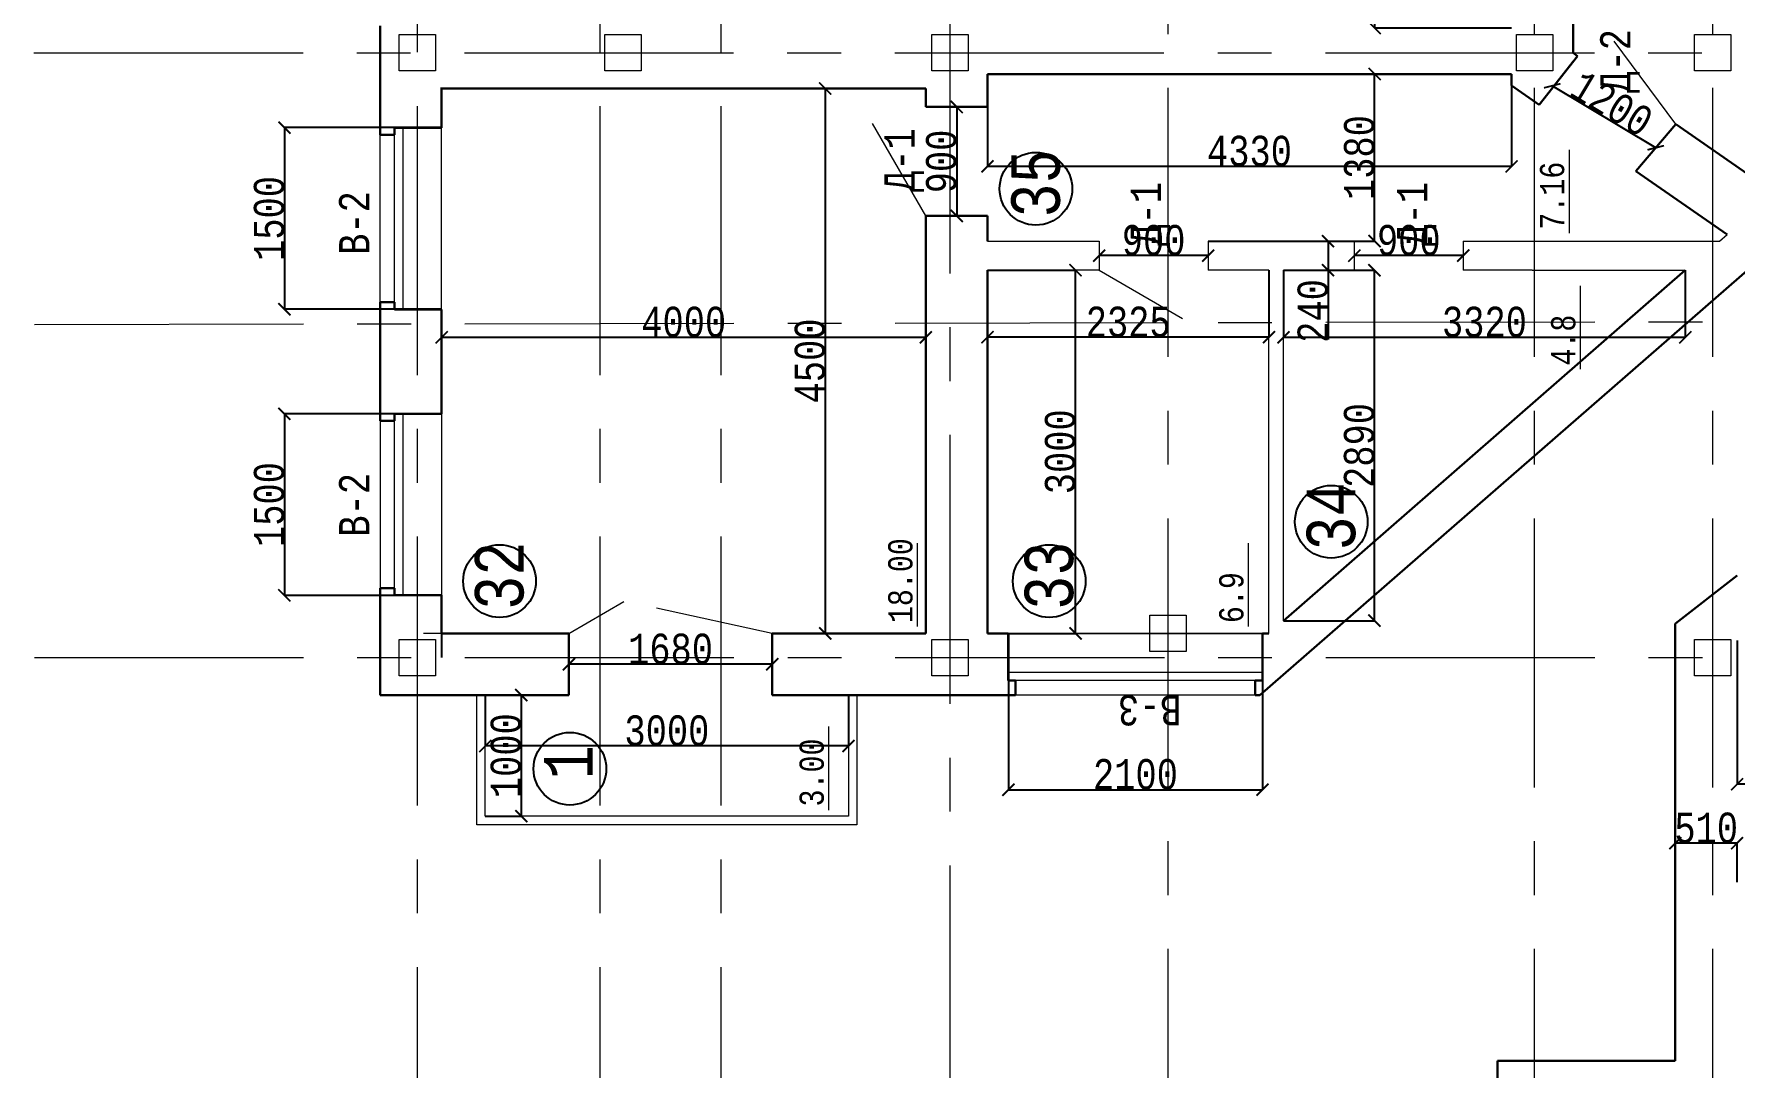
# Model space of a CAD drawing. Header units: millimetres. Extents: x -689206 to 4969298, y -1019800 to 703299.
# Drawn here: x -419859 to -405815, y -450244 to -441703 of the extents above; entities that cross this region are included whole.
import ezdxf

# ---------------------------------------------------------------- set-up
doc = ezdxf.new("R2010")
doc.units = ezdxf.units.MM
doc.linetypes.add('JIS_02_4.0', pattern=[5.5, 4, -1.5])
doc.linetypes.add('осеваяX2', pattern=[101.6, 63.5, -12.7, 12.7, -12.7])
for name, color, linetype, lineweight in [('б', 231, 'Continuous', 30), ('БАЛКОН', 7, 'Continuous', 20), ('несущие', 7, 'Continuous', 30), ('ОКНА', 250, 'Continuous', 20), ('ПЕРЕГОРОДКИ', 252, 'Continuous', 9), ('РАЗМЕРЫ', 7, 'Continuous', 9), ('сваи', 7, 'JIS_02_4.0', 30), ('Слой1', 7, 'Continuous', 30), ('стены', 7, 'Continuous', 20)]:
    doc.layers.add(name, color=color, linetype=linetype, lineweight=lineweight)
doc.layers.add('четотам', color=7, linetype='Continuous')
doc.styles.add('Аннотативный', font='isocteur.ttf', dxfattribs={"width": 0.7, "height": 250})
doc.dimstyles.new('Аннотативный', dxfattribs={"dimscale": 0, "dimtxt": 250, "dimasz": 100, "dimexe": 1.25, "dimexo": 0.625, "dimtad": 1, "dimdec": 0, "dimtxsty": 'Аннотативный', "dimblk": 'ARCHTICK', "dimcen": 2.5, "dimadec": 0, "dimazin": 0, "dimtfac": 1, "dimtdec": 0, "dimtmove": 0, "dimatfit": 3, "dimfxl": 1, "dimarcsym": 0})

# ---------------------------------------------------------------- blocks, each defined once
blk = doc.blocks.new('_ArchTick')
at = {"color": 0, "linetype": 'ByBlock', "const_width": 0.15}
blk.add_lwpolyline([(-0.5, -0.5), (0.5, 0.5)], dxfattribs=at)
blk = doc.blocks.new('*D3796')
at = {"layer": 'Defpoints', "color": 0, "lineweight": 30, "transparency": 16777216}
for p in [(-411982, -443654), (-411255, -443654), (-411982, -446654)]:
    blk.add_point(p, dxfattribs=at)
at = {"layer": 'стены', "color": 0, "lineweight": -2, "transparency": 16777216}
for p, q in [((-411982, -443654), (-411254, -443654)), ((-411255, -446654), (-411255, -443654)), ((-411982, -446654), (-411254, -446654))]:
    blk.add_line(p, q, dxfattribs=at)
at = {"layer": 'стены', "color": 0, "lineweight": -2, "transparency": 16777216, "xscale": 100, "yscale": 100, "zscale": 100}
for p, rotation in [((-411255, -443654), 90), ((-411255, -446654), 270)]:
    blk.add_blockref('_ArchTick', p, dxfattribs=dict(at, rotation=rotation))
at = {"layer": 'стены', "color": 0, "lineweight": 5, "transparency": 16777216, "insert": (-411381, -445154), "char_height": 250, "attachment_point": 5, "rotation": 90, "style": 'Аннотативный'}
blk.add_mtext('3000', dxfattribs=at)
blk = doc.blocks.new('*D3837')
at = {"layer": 'Defpoints', "color": 0, "lineweight": 30, "transparency": 16777216}
for p in [(-412237, -442306), (-412237, -443206), (-412237, -443206)]:
    blk.add_point(p, dxfattribs=at)
at = {"layer": 'стены', "color": 0, "lineweight": -2, "transparency": 16777216}
for p, q in [((-412238, -442306), (-412239, -442306)), ((-412237, -442306), (-412237, -443206)), ((-412238, -443206), (-412239, -443206))]:
    blk.add_line(p, q, dxfattribs=at)
at = {"layer": 'стены', "color": 0, "lineweight": -2, "transparency": 16777216, "xscale": 100, "yscale": 100, "zscale": 100}
for p, rotation in [((-412237, -442306), 90), ((-412237, -443206), 270)]:
    blk.add_blockref('_ArchTick', p, dxfattribs=dict(at, rotation=rotation))
at = {"layer": 'стены', "color": 0, "lineweight": 5, "transparency": 16777216, "insert": (-412363, -442756), "char_height": 250, "attachment_point": 5, "rotation": 90, "style": 'Аннотативный'}
blk.add_mtext('900', dxfattribs=at)
blk = doc.blocks.new('*D3838')
at = {"layer": 'Defpoints', "color": 0, "lineweight": 30, "transparency": 16777216}
for p in [(-411060, -443534), (-411060, -443534), (-410160, -443534)]:
    blk.add_point(p, dxfattribs=at)
at = {"layer": 'стены', "color": 0, "lineweight": -2, "transparency": 16777216}
for p, q in [((-411060, -443533), (-411060, -443533)), ((-410160, -443534), (-411060, -443534)), ((-410160, -443533), (-410160, -443533))]:
    blk.add_line(p, q, dxfattribs=at)
at = {"layer": 'стены', "color": 0, "lineweight": -2, "transparency": 16777216, "xscale": 100, "yscale": 100, "zscale": 100, "rotation": 180}
blk.add_blockref('_ArchTick', (-411060, -443534), dxfattribs=at)
at = {"layer": 'стены', "color": 0, "lineweight": -2, "transparency": 16777216, "xscale": 100, "yscale": 100, "zscale": 100}
blk.add_blockref('_ArchTick', (-410160, -443534), dxfattribs=at)
at = {"layer": 'стены', "color": 0, "lineweight": 5, "transparency": 16777216, "insert": (-410610, -443408), "char_height": 250, "attachment_point": 5, "style": 'Аннотативный'}
blk.add_mtext('900', dxfattribs=at)
blk = doc.blocks.new('*D3824')
at = {"layer": 'Defpoints', "color": 0, "linetype": 'ByBlock', "lineweight": 30, "transparency": 16777216}
for p in [(-416131, -447164), (-413131, -447164), (-416131, -447584)]:
    blk.add_point(p, dxfattribs=at)
at = {"layer": 'б', "color": 0, "linetype": 'ByBlock', "lineweight": -2, "transparency": 16777216}
for p, q in [((-416131, -447165), (-416131, -447585)), ((-413131, -447165), (-413131, -447585)), ((-413131, -447584), (-416131, -447584))]:
    blk.add_line(p, q, dxfattribs=at)
at = {"layer": 'б', "color": 0, "linetype": 'ByBlock', "lineweight": -2, "transparency": 16777216, "xscale": 100, "yscale": 100, "zscale": 100, "rotation": 180}
blk.add_blockref('_ArchTick', (-416131, -447584), dxfattribs=at)
at = {"layer": 'б', "color": 0, "linetype": 'ByBlock', "lineweight": -2, "transparency": 16777216, "xscale": 100, "yscale": 100, "zscale": 100}
blk.add_blockref('_ArchTick', (-413131, -447584), dxfattribs=at)
at = {"layer": 'б', "color": 0, "linetype": 'ByBlock', "lineweight": 5, "transparency": 16777216, "insert": (-414631, -447458), "char_height": 250, "attachment_point": 5, "style": 'Аннотативный'}
blk.add_mtext('3000', dxfattribs=at)
blk = doc.blocks.new('*D3825')
at = {"layer": 'Defpoints', "color": 0, "linetype": 'ByBlock', "lineweight": 30, "transparency": 16777216}
for p in [(-416131, -447164), (-416131, -448164), (-415834, -448164)]:
    blk.add_point(p, dxfattribs=at)
at = {"layer": 'б', "color": 0, "linetype": 'ByBlock', "lineweight": -2, "transparency": 16777216}
for p, q in [((-416131, -447164), (-415833, -447164)), ((-415834, -447164), (-415834, -448164)), ((-416131, -448164), (-415833, -448164))]:
    blk.add_line(p, q, dxfattribs=at)
at = {"layer": 'б', "color": 0, "linetype": 'ByBlock', "lineweight": -2, "transparency": 16777216, "xscale": 100, "yscale": 100, "zscale": 100}
for p, rotation in [((-415834, -447164), 90), ((-415834, -448164), 270)]:
    blk.add_blockref('_ArchTick', p, dxfattribs=dict(at, rotation=rotation))
at = {"layer": 'б', "color": 0, "linetype": 'ByBlock', "lineweight": 5, "transparency": 16777216, "insert": (-415960, -447664), "char_height": 250, "attachment_point": 5, "rotation": 90, "style": 'Аннотативный'}
blk.add_mtext('1000', dxfattribs=at)
blk = doc.blocks.new('*D3828')
at = {"layer": 'Defpoints', "color": 0, "lineweight": 30, "transparency": 16777216}
for p in [(-411810, -446654), (-409710, -446654), (-409710, -447945)]:
    blk.add_point(p, dxfattribs=at)
at = {"layer": 'РАЗМЕРЫ', "color": 0, "lineweight": -2, "transparency": 16777216}
for p, q in [((-411810, -446655), (-411810, -447946)), ((-409710, -446655), (-409710, -447946)), ((-411810, -447945), (-409710, -447945))]:
    blk.add_line(p, q, dxfattribs=at)
at = {"layer": 'РАЗМЕРЫ', "color": 0, "lineweight": -2, "transparency": 16777216, "xscale": 100, "yscale": 100, "zscale": 100, "rotation": 180}
blk.add_blockref('_ArchTick', (-411810, -447945), dxfattribs=at)
at = {"layer": 'РАЗМЕРЫ', "color": 0, "lineweight": -2, "transparency": 16777216, "xscale": 100, "yscale": 100, "zscale": 100}
blk.add_blockref('_ArchTick', (-409710, -447945), dxfattribs=at)
at = {"layer": 'РАЗМЕРЫ', "color": 0, "lineweight": 5, "transparency": 16777216, "insert": (-410760, -447819), "char_height": 250, "attachment_point": 5, "style": 'Аннотативный'}
blk.add_mtext('2100', dxfattribs=at)
blk = doc.blocks.new('*D3819')
at = {"layer": 'Defpoints', "color": 0, "lineweight": 30, "transparency": 16777216}
for p in [(-416492, -444209), (-416492, -444243), (-412492, -444243)]:
    blk.add_point(p, dxfattribs=at)
at = {"layer": 'РАЗМЕРЫ', "color": 0, "lineweight": -2, "transparency": 16777216}
for p, q in [((-416492, -444242), (-416492, -444207)), ((-412492, -444209), (-416492, -444209)), ((-412492, -444242), (-412492, -444207))]:
    blk.add_line(p, q, dxfattribs=at)
at = {"layer": 'РАЗМЕРЫ', "color": 0, "lineweight": -2, "transparency": 16777216, "xscale": 100, "yscale": 100, "zscale": 100, "rotation": 180}
blk.add_blockref('_ArchTick', (-416492, -444209), dxfattribs=at)
at = {"layer": 'РАЗМЕРЫ', "color": 0, "lineweight": -2, "transparency": 16777216, "xscale": 100, "yscale": 100, "zscale": 100}
blk.add_blockref('_ArchTick', (-412492, -444209), dxfattribs=at)
at = {"layer": 'РАЗМЕРЫ', "color": 0, "lineweight": 5, "transparency": 16777216, "insert": (-414492, -444083), "char_height": 250, "attachment_point": 5, "style": 'Аннотативный'}
blk.add_mtext('4000', dxfattribs=at)
blk = doc.blocks.new('*D3892')
at = {"layer": 'Defpoints', "color": 0, "linetype": 'ByBlock', "lineweight": 30, "transparency": 16777216}
for p in [(-415441, -446909), (-415441, -446909), (-413761, -446909)]:
    blk.add_point(p, dxfattribs=at)
at = {"layer": 'ПЕРЕГОРОДКИ', "color": 0, "linetype": 'ByBlock', "lineweight": -2, "transparency": 16777216}
for p, q in [((-415441, -446908), (-415441, -446908)), ((-413761, -446909), (-415441, -446909)), ((-413761, -446908), (-413761, -446908))]:
    blk.add_line(p, q, dxfattribs=at)
at = {"layer": 'ПЕРЕГОРОДКИ', "color": 0, "linetype": 'ByBlock', "lineweight": -2, "transparency": 16777216, "xscale": 100, "yscale": 100, "zscale": 100, "rotation": 180}
blk.add_blockref('_ArchTick', (-415441, -446909), dxfattribs=at)
at = {"layer": 'ПЕРЕГОРОДКИ', "color": 0, "linetype": 'ByBlock', "lineweight": -2, "transparency": 16777216, "xscale": 100, "yscale": 100, "zscale": 100}
blk.add_blockref('_ArchTick', (-413761, -446909), dxfattribs=at)
at = {"layer": 'ПЕРЕГОРОДКИ', "color": 0, "linetype": 'ByBlock', "lineweight": 5, "transparency": 16777216, "insert": (-414601, -446783), "char_height": 250, "attachment_point": 5, "style": 'Аннотативный'}
blk.add_mtext('1680', dxfattribs=at)
blk = doc.blocks.new('*D3898')
at = {"layer": 'Defpoints', "color": 0, "linetype": 'ByBlock', "lineweight": 30, "transparency": 16777216}
for p in [(-416492, -444840), (-417791, -446340), (-416492, -446340)]:
    blk.add_point(p, dxfattribs=at)
at = {"layer": 'РАЗМЕРЫ', "color": 0, "linetype": 'ByBlock', "lineweight": -2, "transparency": 16777216}
for p, q in [((-416493, -444840), (-417792, -444840)), ((-417791, -444840), (-417791, -446340)), ((-416493, -446340), (-417792, -446340))]:
    blk.add_line(p, q, dxfattribs=at)
at = {"layer": 'РАЗМЕРЫ', "color": 0, "linetype": 'ByBlock', "lineweight": -2, "transparency": 16777216, "xscale": 100, "yscale": 100, "zscale": 100}
for p, rotation in [((-417791, -444840), 90), ((-417791, -446340), 270)]:
    blk.add_blockref('_ArchTick', p, dxfattribs=dict(at, rotation=rotation))
at = {"layer": 'РАЗМЕРЫ', "color": 0, "linetype": 'ByBlock', "lineweight": 5, "transparency": 16777216, "insert": (-417916, -445590), "char_height": 250, "attachment_point": 5, "rotation": 90, "style": 'Аннотативный'}
blk.add_mtext('1500', dxfattribs=at)
blk = doc.blocks.new('*D3899')
at = {"layer": 'Defpoints', "color": 0, "linetype": 'ByBlock', "lineweight": 30, "transparency": 16777216}
for p in [(-416492, -442477), (-417790, -443977), (-416492, -443977)]:
    blk.add_point(p, dxfattribs=at)
at = {"layer": 'РАЗМЕРЫ', "color": 0, "linetype": 'ByBlock', "lineweight": -2, "transparency": 16777216}
for p, q in [((-416493, -442477), (-417791, -442477)), ((-417790, -442477), (-417790, -443977)), ((-416493, -443977), (-417791, -443977))]:
    blk.add_line(p, q, dxfattribs=at)
at = {"layer": 'РАЗМЕРЫ', "color": 0, "linetype": 'ByBlock', "lineweight": -2, "transparency": 16777216, "xscale": 100, "yscale": 100, "zscale": 100}
for p, rotation in [((-417790, -442477), 90), ((-417790, -443977), 270)]:
    blk.add_blockref('_ArchTick', p, dxfattribs=dict(at, rotation=rotation))
at = {"layer": 'РАЗМЕРЫ', "color": 0, "linetype": 'ByBlock', "lineweight": 5, "transparency": 16777216, "insert": (-417916, -443227), "char_height": 250, "attachment_point": 5, "rotation": 90, "style": 'Аннотативный'}
blk.add_mtext('1500', dxfattribs=at)
blk = doc.blocks.new('*D3900')
at = {"layer": 'Defpoints', "color": 0, "linetype": 'ByBlock', "lineweight": 30, "transparency": 16777216}
for p in [(-406300, -448387), (-406300, -448709), (-405790, -448709)]:
    blk.add_point(p, dxfattribs=at)
at = {"layer": 'РАЗМЕРЫ', "color": 0, "linetype": 'ByBlock', "lineweight": -2, "transparency": 16777216}
for p, q in [((-406300, -448708), (-406300, -448385)), ((-405790, -448387), (-406300, -448387)), ((-405790, -448708), (-405790, -448385))]:
    blk.add_line(p, q, dxfattribs=at)
at = {"layer": 'РАЗМЕРЫ', "color": 0, "linetype": 'ByBlock', "lineweight": -2, "transparency": 16777216, "xscale": 100, "yscale": 100, "zscale": 100, "rotation": 180}
blk.add_blockref('_ArchTick', (-406300, -448387), dxfattribs=at)
at = {"layer": 'РАЗМЕРЫ', "color": 0, "linetype": 'ByBlock', "lineweight": -2, "transparency": 16777216, "xscale": 100, "yscale": 100, "zscale": 100}
blk.add_blockref('_ArchTick', (-405790, -448387), dxfattribs=at)
at = {"layer": 'РАЗМЕРЫ', "color": 0, "linetype": 'ByBlock', "lineweight": 20, "transparency": 16777216, "insert": (-406045, -448261), "char_height": 250, "attachment_point": 5, "style": 'Аннотативный'}
blk.add_mtext('510', dxfattribs=at)
blk = doc.blocks.new('*D3941')
at = {"layer": 'Defpoints', "color": 0, "linetype": 'ByBlock', "lineweight": 30, "transparency": 16777216}
for p in [(-409169, -443414), (-409169, -443654), (-409169, -443654)]:
    blk.add_point(p, dxfattribs=at)
at = {"layer": 'РАЗМЕРЫ', "color": 0, "linetype": 'ByBlock', "lineweight": -2, "transparency": 16777216}
for p, q in [((-409169, -443414), (-409170, -443414)), ((-409169, -443414), (-409169, -443654)), ((-409169, -443654), (-409170, -443654)), ((-409169, -443654), (-409169, -444228))]:
    blk.add_line(p, q, dxfattribs=at)
at = {"layer": 'РАЗМЕРЫ', "color": 0, "linetype": 'ByBlock', "lineweight": -2, "transparency": 16777216, "xscale": 100, "yscale": 100, "zscale": 100}
for p, rotation in [((-409169, -443414), 90), ((-409169, -443654), 270)]:
    blk.add_blockref('_ArchTick', p, dxfattribs=dict(at, rotation=rotation))
at = {"layer": 'РАЗМЕРЫ', "color": 0, "linetype": 'ByBlock', "lineweight": 5, "transparency": 16777216, "insert": (-409294, -443991), "char_height": 250, "attachment_point": 5, "rotation": 90, "style": 'Аннотативный'}
blk.add_mtext('240', dxfattribs=at)
blk = doc.blocks.new('*D3973')
at = {"layer": 'Defpoints', "color": 0, "linetype": 'ByBlock', "lineweight": 30, "transparency": 16777216}
for p in [(-405790, -446713), (-404390, -446713), (-405790, -447900)]:
    blk.add_point(p, dxfattribs=at)
at = {"layer": 'РАЗМЕРЫ', "color": 0, "linetype": 'ByBlock', "lineweight": -2, "transparency": 16777216}
for p, q in [((-405790, -446714), (-405790, -447902)), ((-404390, -446714), (-404390, -447902)), ((-404390, -447900), (-405790, -447900))]:
    blk.add_line(p, q, dxfattribs=at)
at = {"layer": 'РАЗМЕРЫ', "color": 0, "linetype": 'ByBlock', "lineweight": -2, "transparency": 16777216, "xscale": 100, "yscale": 100, "zscale": 100, "rotation": 180}
blk.add_blockref('_ArchTick', (-405790, -447900), dxfattribs=at)
at = {"layer": 'РАЗМЕРЫ', "color": 0, "linetype": 'ByBlock', "lineweight": -2, "transparency": 16777216, "xscale": 100, "yscale": 100, "zscale": 100}
blk.add_blockref('_ArchTick', (-404390, -447900), dxfattribs=at)
at = {"layer": 'РАЗМЕРЫ', "color": 0, "linetype": 'ByBlock', "lineweight": 5, "transparency": 16777216, "insert": (-405090, -447775), "char_height": 250, "attachment_point": 5, "style": 'Аннотативный'}
blk.add_mtext('1400', dxfattribs=at)
blk = doc.blocks.new('*D3956')
at = {"layer": 'Defpoints', "color": 0, "linetype": 'ByBlock', "lineweight": 30, "transparency": 16777216}
for p in [(-411982, -443654), (-409657, -443654), (-411982, -444207)]:
    blk.add_point(p, dxfattribs=at)
at = {"layer": 'РАЗМЕРЫ', "color": 0, "linetype": 'ByBlock', "lineweight": -2, "transparency": 16777216}
for p, q in [((-411982, -443655), (-411982, -444209)), ((-409657, -443655), (-409657, -444209)), ((-409657, -444207), (-411982, -444207))]:
    blk.add_line(p, q, dxfattribs=at)
at = {"layer": 'РАЗМЕРЫ', "color": 0, "linetype": 'ByBlock', "lineweight": -2, "transparency": 16777216, "xscale": 100, "yscale": 100, "zscale": 100, "rotation": 180}
blk.add_blockref('_ArchTick', (-411982, -444207), dxfattribs=at)
at = {"layer": 'РАЗМЕРЫ', "color": 0, "linetype": 'ByBlock', "lineweight": -2, "transparency": 16777216, "xscale": 100, "yscale": 100, "zscale": 100}
blk.add_blockref('_ArchTick', (-409657, -444207), dxfattribs=at)
at = {"layer": 'РАЗМЕРЫ', "color": 0, "linetype": 'ByBlock', "lineweight": 5, "transparency": 16777216, "insert": (-410820, -444082), "char_height": 250, "attachment_point": 5, "style": 'Аннотативный'}
blk.add_mtext('2325', dxfattribs=at)
blk = doc.blocks.new('*D3957')
at = {"layer": 'Defpoints', "color": 0, "linetype": 'ByBlock', "lineweight": 30, "transparency": 16777216}
for p in [(-409537, -443654), (-406218, -443654), (-409537, -444209)]:
    blk.add_point(p, dxfattribs=at)
at = {"layer": 'РАЗМЕРЫ', "color": 0, "linetype": 'ByBlock', "lineweight": -2, "transparency": 16777216}
for p, q in [((-409537, -443655), (-409537, -444210)), ((-406218, -443655), (-406218, -444210)), ((-406218, -444209), (-409537, -444209))]:
    blk.add_line(p, q, dxfattribs=at)
at = {"layer": 'РАЗМЕРЫ', "color": 0, "linetype": 'ByBlock', "lineweight": -2, "transparency": 16777216, "xscale": 100, "yscale": 100, "zscale": 100, "rotation": 180}
blk.add_blockref('_ArchTick', (-409537, -444209), dxfattribs=at)
at = {"layer": 'РАЗМЕРЫ', "color": 0, "linetype": 'ByBlock', "lineweight": -2, "transparency": 16777216, "xscale": 100, "yscale": 100, "zscale": 100}
blk.add_blockref('_ArchTick', (-406218, -444209), dxfattribs=at)
at = {"layer": 'РАЗМЕРЫ', "color": 0, "linetype": 'ByBlock', "lineweight": 5, "transparency": 16777216, "insert": (-407877, -444083), "char_height": 250, "attachment_point": 5, "style": 'Аннотативный'}
blk.add_mtext('3320', dxfattribs=at)
blk = doc.blocks.new('*D3958')
at = {"layer": 'Defpoints', "color": 0, "linetype": 'ByBlock', "lineweight": 30, "transparency": 16777216}
for p in [(-412492, -442154), (-413323, -446654), (-412492, -446654)]:
    blk.add_point(p, dxfattribs=at)
at = {"layer": 'РАЗМЕРЫ', "color": 0, "linetype": 'ByBlock', "lineweight": -2, "transparency": 16777216}
for p, q in [((-412493, -442154), (-413324, -442154)), ((-413323, -442154), (-413323, -446654)), ((-412493, -446654), (-413324, -446654))]:
    blk.add_line(p, q, dxfattribs=at)
at = {"layer": 'РАЗМЕРЫ', "color": 0, "linetype": 'ByBlock', "lineweight": -2, "transparency": 16777216, "xscale": 100, "yscale": 100, "zscale": 100}
for p, rotation in [((-413323, -442154), 90), ((-413323, -446654), 270)]:
    blk.add_blockref('_ArchTick', p, dxfattribs=dict(at, rotation=rotation))
at = {"layer": 'РАЗМЕРЫ', "color": 0, "linetype": 'ByBlock', "lineweight": 5, "transparency": 16777216, "insert": (-413448, -444404), "char_height": 250, "attachment_point": 5, "rotation": 90, "style": 'Аннотативный'}
blk.add_mtext('4500', dxfattribs=at)
blk = doc.blocks.new('*D3959')
at = {"layer": 'Defpoints', "color": 0, "linetype": 'ByBlock', "lineweight": 30, "transparency": 16777216}
for p in [(-409537, -443654), (-408786, -443654), (-409537, -446549)]:
    blk.add_point(p, dxfattribs=at)
at = {"layer": 'РАЗМЕРЫ', "color": 0, "linetype": 'ByBlock', "lineweight": -2, "transparency": 16777216}
for p, q in [((-409537, -443654), (-408785, -443654)), ((-408786, -446549), (-408786, -443654)), ((-409537, -446549), (-408785, -446549))]:
    blk.add_line(p, q, dxfattribs=at)
at = {"layer": 'РАЗМЕРЫ', "color": 0, "linetype": 'ByBlock', "lineweight": -2, "transparency": 16777216, "xscale": 100, "yscale": 100, "zscale": 100}
for p, rotation in [((-408786, -443654), 90), ((-408786, -446549), 270)]:
    blk.add_blockref('_ArchTick', p, dxfattribs=dict(at, rotation=rotation))
at = {"layer": 'РАЗМЕРЫ', "color": 0, "linetype": 'ByBlock', "lineweight": 5, "transparency": 16777216, "insert": (-408911, -445102), "char_height": 250, "attachment_point": 5, "rotation": 90, "style": 'Аннотативный'}
blk.add_mtext('2890', dxfattribs=at)
blk = doc.blocks.new('*D3920')
at = {"layer": 'Defpoints', "color": 0, "linetype": 'ByBlock', "lineweight": 30, "transparency": 16777216}
for p in [(-411982, -442034), (-407653, -442034), (-411982, -442797)]:
    blk.add_point(p, dxfattribs=at)
at = {"layer": 'РАЗМЕРЫ', "color": 0, "linetype": 'ByBlock', "lineweight": -2, "transparency": 16777216}
for p, q in [((-411982, -442034), (-411982, -442798)), ((-407653, -442034), (-407653, -442798)), ((-407653, -442797), (-411982, -442797))]:
    blk.add_line(p, q, dxfattribs=at)
at = {"layer": 'РАЗМЕРЫ', "color": 0, "linetype": 'ByBlock', "lineweight": -2, "transparency": 16777216, "xscale": 100, "yscale": 100, "zscale": 100, "rotation": 180}
blk.add_blockref('_ArchTick', (-411982, -442797), dxfattribs=at)
at = {"layer": 'РАЗМЕРЫ', "color": 0, "linetype": 'ByBlock', "lineweight": -2, "transparency": 16777216, "xscale": 100, "yscale": 100, "zscale": 100}
blk.add_blockref('_ArchTick', (-407653, -442797), dxfattribs=at)
at = {"layer": 'РАЗМЕРЫ', "color": 0, "linetype": 'ByBlock', "lineweight": 5, "transparency": 16777216, "insert": (-409818, -442671), "char_height": 250, "attachment_point": 5, "style": 'Аннотативный'}
blk.add_mtext('4330', dxfattribs=at)
blk = doc.blocks.new('*D3966')
at = {"layer": 'Defpoints', "color": 0, "linetype": 'ByBlock', "lineweight": 30, "transparency": 16777216}
for p in [(-407653, -439144), (-408784, -441654), (-407653, -441654)]:
    blk.add_point(p, dxfattribs=at)
at = {"layer": 'РАЗМЕРЫ', "color": 0, "linetype": 'ByBlock', "lineweight": -2, "transparency": 16777216}
for p, q in [((-407654, -439144), (-408786, -439144)), ((-408784, -439144), (-408784, -441654)), ((-407654, -441654), (-408786, -441654))]:
    blk.add_line(p, q, dxfattribs=at)
at = {"layer": 'РАЗМЕРЫ', "color": 0, "linetype": 'ByBlock', "lineweight": -2, "transparency": 16777216, "xscale": 100, "yscale": 100, "zscale": 100}
for p, rotation in [((-408784, -439144), 90), ((-408784, -441654), 270)]:
    blk.add_blockref('_ArchTick', p, dxfattribs=dict(at, rotation=rotation))
at = {"layer": 'РАЗМЕРЫ', "color": 0, "linetype": 'ByBlock', "lineweight": 5, "transparency": 16777216, "insert": (-408910, -440399), "char_height": 250, "attachment_point": 5, "rotation": 90, "style": 'Аннотативный'}
blk.add_mtext('2500', dxfattribs=at)
blk = doc.blocks.new('*D3967')
at = {"layer": 'Defpoints', "color": 0, "linetype": 'ByBlock', "lineweight": 30, "transparency": 16777216}
for p in [(-410160, -442034), (-408784, -442034), (-410160, -443414)]:
    blk.add_point(p, dxfattribs=at)
at = {"layer": 'РАЗМЕРЫ', "color": 0, "linetype": 'ByBlock', "lineweight": -2, "transparency": 16777216}
for p, q in [((-410159, -442034), (-408783, -442034)), ((-408784, -443414), (-408784, -442034)), ((-410159, -443414), (-408783, -443414))]:
    blk.add_line(p, q, dxfattribs=at)
at = {"layer": 'РАЗМЕРЫ', "color": 0, "linetype": 'ByBlock', "lineweight": -2, "transparency": 16777216, "xscale": 100, "yscale": 100, "zscale": 100}
for p, rotation in [((-408784, -442034), 90), ((-408784, -443414), 270)]:
    blk.add_blockref('_ArchTick', p, dxfattribs=dict(at, rotation=rotation))
at = {"layer": 'РАЗМЕРЫ', "color": 0, "linetype": 'ByBlock', "lineweight": 5, "transparency": 16777216, "insert": (-408910, -442724), "char_height": 250, "attachment_point": 5, "rotation": 90, "style": 'Аннотативный'}
blk.add_mtext('1380', dxfattribs=at)
blk = doc.blocks.new('*D4001')
at = {"layer": 'Defpoints', "color": 0, "linetype": 'ByBlock', "lineweight": 30, "ltscale": 35, "transparency": 16777216}
for p in [(-407317, -442131), (-407317, -442131), (-406462, -442643)]:
    blk.add_point(p, dxfattribs=at)
at = {"layer": 'сваи', "color": 0, "linetype": 'ByBlock', "lineweight": -2, "ltscale": 35, "transparency": 16777216}
for p, q in [((-406462, -442643), (-407317, -442131)), ((-407316, -442131), (-407316, -442130)), ((-406462, -442642), (-406461, -442642))]:
    blk.add_line(p, q, dxfattribs=at)
at = {"layer": 'сваи', "color": 0, "linetype": 'ByBlock', "lineweight": -2, "ltscale": 35, "transparency": 16777216, "xscale": 100, "yscale": 100, "zscale": 100}
for p, rotation in [((-407317, -442131), 149.0907804023199), ((-406462, -442643), 329.0907804023199)]:
    blk.add_blockref('_ArchTick', p, dxfattribs=dict(at, rotation=rotation))
at = {"layer": 'сваи', "color": 0, "linetype": 'ByBlock', "lineweight": 5, "ltscale": 35, "transparency": 16777216, "insert": (-406825, -442279), "char_height": 250, "attachment_point": 5, "rotation": 329.0908, "style": 'Аннотативный'}
blk.add_mtext('1200', dxfattribs=at)
blk = doc.blocks.new('*D4002')
at = {"layer": 'Defpoints', "color": 0, "linetype": 'ByBlock', "lineweight": 30, "ltscale": 35, "transparency": 16777216}
for p in [(-408952, -443534), (-408952, -443534), (-408052, -443534)]:
    blk.add_point(p, dxfattribs=at)
at = {"layer": 'сваи', "color": 0, "linetype": 'ByBlock', "lineweight": -2, "ltscale": 35, "transparency": 16777216}
for p, q in [((-408952, -443533), (-408952, -443533)), ((-408052, -443534), (-408952, -443534)), ((-408052, -443533), (-408052, -443533))]:
    blk.add_line(p, q, dxfattribs=at)
at = {"layer": 'сваи', "color": 0, "linetype": 'ByBlock', "lineweight": -2, "ltscale": 35, "transparency": 16777216, "xscale": 100, "yscale": 100, "zscale": 100, "rotation": 180}
blk.add_blockref('_ArchTick', (-408952, -443534), dxfattribs=at)
at = {"layer": 'сваи', "color": 0, "linetype": 'ByBlock', "lineweight": -2, "ltscale": 35, "transparency": 16777216, "xscale": 100, "yscale": 100, "zscale": 100}
blk.add_blockref('_ArchTick', (-408052, -443534), dxfattribs=at)
at = {"layer": 'сваи', "color": 0, "linetype": 'ByBlock', "lineweight": 5, "ltscale": 35, "transparency": 16777216, "insert": (-408502, -443408), "char_height": 250, "attachment_point": 5, "style": 'Аннотативный'}
blk.add_mtext('900', dxfattribs=at)

msp = doc.modelspace()

# ---------------------------------------------------------------- linework, layer by layer
at = {"layer": 'б', "color": 18, "linetype": 'ByBlock', "lineweight": 9, "true_color": 0x000000}
for p, q in [((-415441.3, -446653.9), (-414985.6, -446390.8)), ((-413761.3, -446653.9), (-414715.6, -446445.7)), ((-413061.4, -448233.9), (-416201.4, -448233.9))]:
    msp.add_line(p, q, dxfattribs=at)
at = {"layer": 'б', "color": 18, "linetype": 'ByBlock', "lineweight": 30, "true_color": 0x000000}
for p, q in [((-415441.3, -446653.9), (-415834.3, -446653.9)), ((-415441.3, -446653.9), (-415441.3, -447163.9)), ((-413761.3, -447163.9), (-413761.3, -446653.9))]:
    msp.add_line(p, q, dxfattribs=at)
at = {"layer": 'БАЛКОН', "lineweight": 9}
for p, q in [((-416201.4, -448233.9), (-416201.4, -447163.9)), ((-416131.4, -448163.9), (-416131.4, -447163.9)), ((-413131.4, -447163.9), (-413131.4, -448163.9)), ((-413061.4, -447163.9), (-413061.4, -448233.9)), ((-413131.4, -448163.9), (-416131.4, -448163.9))]:
    msp.add_line(p, q, dxfattribs=at)
at = {"layer": 'несущие', "color": 0}
for p, q in [((-407143, -438685.1), (-407143, -441859.4)), ((-407653, -442129.3), (-407653, -442033.9)), ((-407424.1, -442287.2), (-407653, -442129.3)), ((-405790.4, -446176.8), (-406298, -446571.3)), ((-406298, -446571.3), (-406300.4, -446573.2))]:
    msp.add_line(p, q, dxfattribs=at)
at = {"layer": 'ОКНА'}
for p, q in [((-416810.4, -443977.5), (-416810.4, -442477.5)), ((-416880.4, -443917.5), (-416880.4, -442537.5)), ((-416880.4, -446279.6), (-416880.4, -444899.6)), ((-416810.4, -446339.6), (-416810.4, -444839.6)), ((-411810.3, -446973.9), (-409710.3, -446973.9)), ((-409770.3, -447043.9), (-411750.3, -447043.9))]:
    msp.add_line(p, q, dxfattribs=at)
at = {"layer": 'РАЗМЕРЫ', "linetype": 'осеваяX2', "lineweight": 5, "ltscale": 35}
for p, q in [((-416691.8, -465856.6), (-416690.7, -398653.9)), ((-412292.4, -398786.6), (-412292.4, -465856.6)), ((-419859.4, -441857.8), (-370018.1, -441857.8)), ((-419855.8, -444101.8), (-370018.1, -444021.8))]:
    msp.add_line(p, q, dxfattribs=at)
at = {"layer": 'РАЗМЕРЫ', "linetype": 'ByBlock', "lineweight": 9, "ltscale": 35}
msp.add_line((-406296.7, -442448.7), (-406805, -441761.6), dxfattribs=at)
at = {"layer": 'РАЗМЕРЫ', "linetype": 'ByBlock', "lineweight": 30, "ltscale": 35}
for p, q in [((-407424.1, -442287.2), (-407108, -441887)), ((-407143, -441931.3), (-407424.1, -442287.2)), ((-407108, -441887), (-407143, -441859.4))]:
    msp.add_line(p, q, dxfattribs=at)
at = {"layer": 'РАЗМЕРЫ', "linetype": 'ByBlock', "lineweight": 30}
msp.add_line((-410302.4, -442033.9), (-407653, -442033.9), dxfattribs=at)
at = {"layer": 'РАЗМЕРЫ', "lineweight": 30}
for p, q in [((-416880.4, -442477.5), (-416880.4, -442537.5)), ((-416880.4, -442537.5), (-417000.4, -442537.5)), ((-416880.4, -443917.5), (-417000.4, -443917.5)), ((-417000.4, -443917.5), (-416880.4, -443917.5)), ((-416880.4, -443977.5), (-416880.4, -443917.5)), ((-416880.4, -444899.6), (-417000.4, -444899.6)), ((-416880.4, -444839.6), (-416880.4, -444899.6)), ((-416880.4, -446279.6), (-417000.4, -446279.6)), ((-417000.4, -446279.6), (-416880.4, -446279.6)), ((-416880.4, -446339.6), (-416880.4, -446279.6))]:
    msp.add_line(p, q, dxfattribs=at)
at = {"layer": 'РАЗМЕРЫ'}
for p, q in [((-416492.4, -443977.5), (-416492.4, -442477.5)), ((-417000.4, -443917.5), (-417000.4, -442537.5)), ((-407175.5, -443348.5), (-407175.5, -442659.3)), ((-407083.5, -444471.7), (-407083.5, -443782.5)), ((-417000.4, -444899.6), (-417000.4, -446279.6)), ((-416492.4, -444839.6), (-416492.4, -446339.6)), ((-412559.5, -446598.4), (-412559.5, -445909.1)), ((-409825.3, -446598.4), (-409825.3, -445909.1)), ((-409710.3, -446653.9), (-411810.3, -446653.9)), ((-409770.3, -447163.9), (-411750.3, -447163.9)), ((-413291.9, -448112.8), (-413291.9, -447423.6))]:
    msp.add_line(p, q, dxfattribs=at)
at = {"layer": 'РАЗМЕРЫ', "linetype": 'ByBlock', "lineweight": 20}
for p, q in [((-409657.4, -446653.9), (-409657.4, -443653.9)), ((-409537.4, -446549.4), (-409537.4, -443653.9)), ((-411982.4, -446653.9), (-409657.4, -446653.9))]:
    msp.add_line(p, q, dxfattribs=at)
at = {"layer": 'РАЗМЕРЫ', "color": 1, "lineweight": 25, "ltscale": 35}
msp.add_line((-416492.4, -446653.9), (-416492.4, -446853.9), dxfattribs=at)
at = {"layer": 'сваи', "linetype": 'ByBlock', "lineweight": 20, "ltscale": 35}
for p, q in [((-408952.4, -443413.9), (-408952.4, -443653.9)), ((-408052.4, -443413.9), (-408052.4, -443653.9))]:
    msp.add_line(p, q, dxfattribs=at)
at = {"layer": 'Слой1', "lineweight": 30}
for p, q in [((-411810.3, -447043.9), (-411810.3, -446653.9)), ((-409710.3, -447043.9), (-409710.3, -446653.9)), ((-411810.3, -447043.9), (-411750.3, -447043.9)), ((-411750.3, -447043.9), (-411750.3, -447163.9)), ((-409770.3, -447043.9), (-409770.3, -447163.9)), ((-409770.3, -447043.9), (-409710.3, -447043.9))]:
    msp.add_line(p, q, dxfattribs=at)
at = {"layer": 'стены', "linetype": 'осеваяX2', "lineweight": 5, "ltscale": 35}
for p, q in [((-415182.4, -465856.6), (-415182.4, -398653.9)), ((-414182.4, -465856.6), (-414182.4, -398653.9)), ((-410490.4, -465706.6), (-410490.4, -398653.9)), ((-407463, -465706.6), (-407463, -398653.9)), ((-405990.4, -465706.6), (-405990.4, -398653.9)), ((-419855.8, -446853.9), (-370018.1, -446853.9))]:
    msp.add_line(p, q, dxfattribs=at)
at = {"layer": 'стены', "lineweight": 30}
for p, q in [((-417000.4, -442537.5), (-417000.4, -441635.9)), ((-411982.4, -442033.9), (-411982.4, -442305.8)), ((-410302.4, -442033.9), (-411982.4, -442033.9)), ((-416492.4, -442145.9), (-416492.4, -442477.5)), ((-416492.4, -442153.9), (-412492.4, -442153.9)), ((-412492.4, -442153.9), (-412492.4, -442305.8)), ((-411982.4, -442305.8), (-412492.4, -442305.8)), ((-416492.4, -442477.5), (-416880.4, -442477.5)), ((-406627.1, -442837.3), (-406296.7, -442448.7)), ((-406296.7, -442448.7), (-405637.2, -442903.9)), ((-406627.1, -442837.3), (-405871.6, -443358.7)), ((-412492.4, -443205.8), (-412492.4, -446653.9)), ((-411982.4, -443205.8), (-412492.4, -443205.8)), ((-411982.4, -443205.8), (-411982.4, -443413.9)), ((-409732.9, -447163.9), (-405427.5, -443413.9)), ((-411982.4, -446653.9), (-411982.4, -443653.9)), ((-409537.4, -446549.4), (-406217.5, -443653.9)), ((-417000.4, -444899.6), (-417000.4, -443917.5)), ((-416492.4, -443977.5), (-416880.4, -443977.5)), ((-416492.4, -443977.5), (-416492.4, -444839.6)), ((-416492.4, -444839.6), (-416880.4, -444839.6)), ((-417000.4, -447163.9), (-417000.4, -446279.6)), ((-416492.4, -446339.6), (-416880.4, -446339.6)), ((-416492.4, -446339.6), (-416492.4, -446653.9)), ((-406300.4, -446573.2), (-406300.4, -450183.2)), ((-415441.3, -446653.9), (-416492.4, -446653.9)), ((-412492.4, -446653.9), (-413761.3, -446653.9)), ((-411982.4, -446653.9), (-411810.3, -446653.9)), ((-409710.3, -446653.9), (-409657.4, -446653.9)), ((-416490.4, -447163.9), (-417000.4, -447163.9)), ((-415441.3, -447163.9), (-416490.4, -447163.9)), ((-411750.3, -447163.9), (-413761.3, -447163.9)), ((-409732.9, -447163.9), (-409770.3, -447163.9)), ((-407770.4, -450183.2), (-406300.4, -450183.2)), ((-407770.4, -451008.2), (-407770.4, -450183.2))]:
    msp.add_line(p, q, dxfattribs=at)
at = {"layer": 'стены'}
for p, q in [((-411982.4, -442305.8), (-411982.4, -442145.9)), ((-412492.4, -443205.8), (-412933.3, -442442.2)), ((-411982.4, -443413.9), (-411982.4, -443205.8)), ((-405936.3, -443413.9), (-405871.6, -443358.7)), ((-411982.4, -443413.9), (-411059.6, -443413.9)), ((-411059.6, -443413.9), (-411059.6, -443653.9)), ((-410159.6, -443413.9), (-408952.4, -443413.9)), ((-410159.6, -443413.9), (-410159.6, -443653.9)), ((-408052.4, -443413.9), (-407482.4, -443413.9)), ((-407482.4, -443413.9), (-405936.3, -443413.9)), ((-411982.4, -443653.9), (-411982.4, -444015.9)), ((-411059.6, -443653.9), (-411982.4, -443653.9)), ((-409657.4, -443653.9), (-410159.6, -443653.9)), ((-408952.4, -443653.9), (-409537.4, -443653.9)), ((-407482.4, -443653.9), (-408052.4, -443653.9)), ((-407482.4, -443653.9), (-406217.5, -443653.9)), ((-416492.4, -446803.9), (-416492.4, -446503.9)), ((-416342.4, -446653.9), (-416642.4, -446653.9)), ((-416492.4, -446653.9), (-416281.4, -446653.9))]:
    msp.add_line(p, q, dxfattribs=at)
at = {"layer": 'стены', "lineweight": 9}
msp.add_line((-411059.6, -443653.9), (-410370.1, -444052), dxfattribs=at)
at = {"layer": 'стены'}
for points in [[(-416841.5, -442007.8), (-416841.5, -441707.8), (-416541.5, -441707.8), (-416541.5, -442007.8)], [(-415142.4, -442007.8), (-415142.4, -441707.8), (-414842.4, -441707.8), (-414842.4, -442007.8)], [(-412442.4, -442007.8), (-412442.4, -441707.8), (-412142.4, -441707.8), (-412142.4, -442007.8)], [(-407612.7, -442007.8), (-407612.7, -441707.8), (-407312.7, -441707.8), (-407312.7, -442007.8)], [(-406140.4, -442007.8), (-406140.4, -441707.8), (-405840.4, -441707.8), (-405840.4, -442007.8)], [(-410642.4, -446803.9), (-410642.4, -446503.9), (-410342.4, -446503.9), (-410342.4, -446803.9)], [(-416841.5, -447003.3), (-416841.5, -446703.3), (-416541.5, -446703.3), (-416541.5, -447003.3)], [(-412442.4, -447003.9), (-412442.4, -446703.9), (-412142.4, -446703.9), (-412142.4, -447003.9)], [(-406140.4, -447003.9), (-406140.4, -446703.9), (-405840.4, -446703.9), (-405840.4, -447003.9)]]:
    msp.add_lwpolyline(points, close=True, dxfattribs=at)
at = {"layer": 'четотам'}
for centre in [(-411582.4, -442981.9), (-409142.4, -445731.9), (-416013.3, -446222.2), (-411472.4, -446222.2), (-415432.4, -447771.9)]:
    msp.add_circle(centre, 300, dxfattribs=at)

# ---------------------------------------------------------------- texts
at = {"layer": 'РАЗМЕРЫ', "lineweight": 20, "ltscale": 150, "attachment_point": 1, "style": 'Аннотативный'}
for s, insert, char_height, width, rotation in [('Д-2', (-406920.6, -442188.8), 250, 922.913, 90), ('35', (-411785.4, -443219.2), 401.1, 1460, 90), ('Д-1', (-410800.1, -443451.8), 250, 922.913, 90), ('Д-1', (-408599.9, -443451.8), 250, 922.913, 90), ('В-2', (-417339, -443527.7), 250, 922.913, 90), ('В-2', (-417339, -445855.2), 250, 922.913, 90), ('34', (-409345.4, -445969.2), 401.1, 1460, 90), ('32', (-416216.3, -446459.4), 401.1, 1460, 90), ('33', (-411675.4, -446459.4), 401.1, 1460, 90), ('В-3', (-410379, -447413.9), 250, 922.913, 180), ('1', (-415646.1, -447859.9), 401.1, 1460, 90)]:
    msp.add_mtext(s, dxfattribs=dict(at, insert=insert, char_height=char_height, width=width, rotation=rotation))
at = {"layer": 'РАЗМЕРЫ', "lineweight": 9, "ltscale": 150, "insert": (-412833.5, -443007.5), "char_height": 250, "width": 922.913, "attachment_point": 1, "rotation": 90, "style": 'Аннотативный'}
msp.add_mtext('Д-1', dxfattribs=at)
at = {"layer": 'РАЗМЕРЫ', "char_height": 200, "width": 656.117, "attachment_point": 1, "rotation": 90, "style": 'Аннотативный'}
for s, insert in [('7.16', (-407418.3, -443319.2)), ('4.8', (-407326.3, -444442.4)), ('18.00', (-412802.3, -446569.1)), ('6.9', (-410068.1, -446569.1)), ('3.00', (-413534.7, -448083.6))]:
    msp.add_mtext(s, dxfattribs=dict(at, insert=insert))

# ---------------------------------------------------------------- dimensions: what is measured, and where the dimension line sits
at = {"layer": 'б', "color": 18, "linetype": 'ByBlock', "lineweight": 5, "true_color": 0x000000}
for p1, p2, distance, picture, middle in [((-416131.4, -447163.9), (-416131.4, -448163.9), 297.2, '*D3825', (-415959.9, -447663.9)), ((-413131.4, -447163.9), (-416131.4, -447163.9), 419.9, '*D3824', (-414631.4, -447458.2))]:
    dim = msp.add_aligned_dim(p1=p1, p2=p2, distance=distance, dimstyle='Аннотативный', dxfattribs=at)
    dim.commit()
    dim.dimension.update_dxf_attribs({"geometry": picture, "text_midpoint": middle})
at = {"layer": 'ПЕРЕГОРОДКИ', "color": 18, "linetype": 'ByBlock', "lineweight": 5, "true_color": 0x000000}
dim = msp.add_linear_dim(base=(-415441.3, -446908.9), p1=(-413761.3, -446908.9), p2=(-415441.3, -446908.9), angle=180, dimstyle='Аннотативный', dxfattribs=at)
dim.commit()
dim.dimension.update_dxf_attribs({"geometry": '*D3892', "text_midpoint": (-414601.3, -446783.3)})
at = {"layer": 'РАЗМЕРЫ', "linetype": 'ByBlock', "lineweight": 5}
for base, p1, p2, angle, text, picture, middle in [((-408784.3, -441653.9), (-407653, -439143.9), (-407653, -441653.9), 90, '2500', '*D3966', (-408909.9, -440398.9)), ((-411982.4, -442797.1), (-407653, -442033.9), (-411982.4, -442033.9), 180, '4330', '*D3920', (-409817.7, -442671.4)), ((-408785.8, -443653.9), (-409537.4, -446549.4), (-409537.4, -443653.9), 90, '2890', '*D3959', (-408911.4, -445101.7))]:
    dim = msp.add_linear_dim(base=base, p1=p1, p2=p2, angle=angle, text=text, dimstyle='Аннотативный', dxfattribs=at)
    dim.commit()
    dim.dimension.update_dxf_attribs({"geometry": picture, "text_midpoint": middle})
for base, p1, p2, angle, picture, middle in [((-413322.7, -446653.9), (-412492.4, -442153.9), (-412492.4, -446653.9), 90, '*D3958', (-413448.4, -444403.9)), ((-408784.3, -442033.9), (-410159.6, -443413.9), (-410159.6, -442033.9), 90, '*D3967', (-408909.9, -442723.9)), ((-417790, -443977.5), (-416492.4, -442477.5), (-416492.4, -443977.5), 90, '*D3899', (-417915.6, -443227.5)), ((-411982.4, -444207.4), (-409657.4, -443653.9), (-411982.4, -443653.9), 180, '*D3956', (-410819.9, -444081.8)), ((-409537.4, -444208.7), (-406217.5, -443653.9), (-409537.4, -443653.9), 180, '*D3957', (-407877.5, -444083)), ((-417790.6, -446339.6), (-416492.4, -444839.6), (-416492.4, -446339.6), 90, '*D3898', (-417916.2, -445589.6)), ((-405790.4, -447900.4), (-404390.4, -446713.2), (-405790.4, -446713.2), 180, '*D3973', (-405090.4, -447774.8))]:
    dim = msp.add_linear_dim(base=base, p1=p1, p2=p2, angle=angle, dimstyle='Аннотативный', dxfattribs=at)
    dim.commit()
    dim.dimension.update_dxf_attribs({"geometry": picture, "text_midpoint": middle})
dim = msp.add_aligned_dim(p1=(-409168.6, -443413.9), p2=(-409168.6, -443653.9), distance=0, dimstyle='Аннотативный', dxfattribs=at)
dim.commit()
dim.dimension.update_dxf_attribs({"geometry": '*D3941', "text_midpoint": (-409294.3, -443990.8)})
at = {"layer": 'РАЗМЕРЫ', "lineweight": 5}
for base, p1, p2, picture, middle in [((-416492.4, -444208.7), (-412492.4, -444242.9), (-416492.4, -444242.9), '*D3819', (-414492.4, -444083)), ((-409710.3, -447945.1), (-411810.3, -446653.9), (-409710.3, -446653.9), '*D3828', (-410760.3, -447819.4))]:
    dim = msp.add_linear_dim(base=base, p1=p1, p2=p2, angle=180, dimstyle='Аннотативный', dxfattribs=at)
    dim.commit()
    dim.dimension.update_dxf_attribs({"geometry": picture, "text_midpoint": middle})
at = {"layer": 'РАЗМЕРЫ', "linetype": 'ByBlock', "lineweight": 20}
dim = msp.add_linear_dim(base=(-406300.4, -448386.7), p1=(-405790.4, -448708.6), p2=(-406300.4, -448708.6), angle=180, dimstyle='Аннотативный', dxfattribs=at)
dim.commit()
dim.dimension.update_dxf_attribs({"geometry": '*D3900', "text_midpoint": (-406045.4, -448261.1)})
at = {"layer": 'сваи', "linetype": 'ByBlock', "lineweight": 5, "ltscale": 35}
dim = msp.add_aligned_dim(p1=(-406461.9, -442643), p2=(-407316.6, -442131.3), distance=0, text='1200', dimstyle='Аннотативный', dxfattribs=at)
dim.commit()
dim.dimension.update_dxf_attribs({"geometry": '*D4001', "text_midpoint": (-406824.7, -442279.4)})
dim = msp.add_aligned_dim(p1=(-408052.4, -443533.9), p2=(-408952.4, -443533.9), distance=0, dimstyle='Аннотативный', dxfattribs=at)
dim.commit()
dim.dimension.update_dxf_attribs({"geometry": '*D4002', "text_midpoint": (-408502.4, -443408.3)})
at = {"layer": 'стены', "lineweight": 5}
for p1, p2, distance, picture, middle in [((-412237.4, -442305.8), (-412237.4, -443205.8), 0, '*D3837', (-412363, -442755.8)), ((-410159.6, -443533.9), (-411059.6, -443533.9), 0, '*D3838', (-410609.6, -443408.3)), ((-411982.4, -446653.9), (-411982.4, -443653.9), -727.1, '*D3796', (-411381, -445153.9))]:
    dim = msp.add_aligned_dim(p1=p1, p2=p2, distance=distance, dimstyle='Аннотативный', dxfattribs=at)
    dim.commit()
    dim.dimension.update_dxf_attribs({"geometry": picture, "text_midpoint": middle})

doc.saveas('drawing.dxf')
